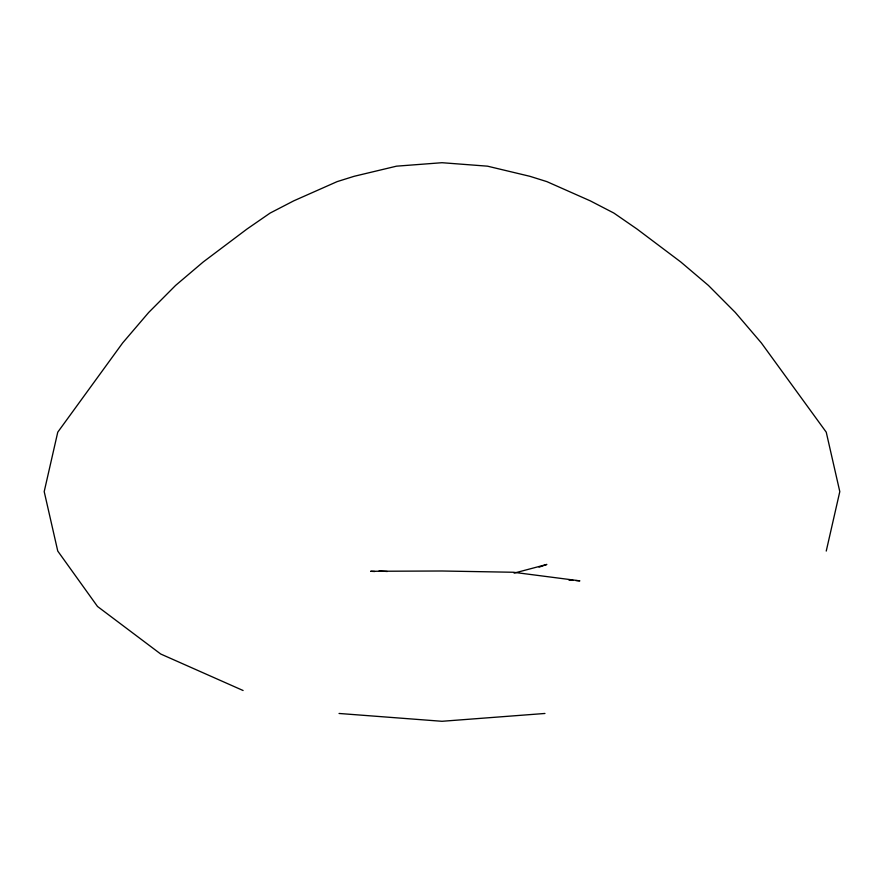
<?xml version="1.0" encoding="UTF-8"?>
<svg xmlns="http://www.w3.org/2000/svg" width="884" height="884" viewBox="0 0 884 884"><rect width="100%" height="100%" fill="white"/><g stroke="black" fill="none" stroke-linecap="round" stroke-linejoin="round"><path stroke-width="1.33" d="M826.242 551.063L839.8 491.614L826.242 432.177L761.334 342.915L735.289 312.439L708.416 285.433L680.791 261.984L636.977 229.011L613.872 213.066L590.28 200.856L546.853 181.618L529.87 176.303L487.482 166.17L442 162.711L396.518 166.17L354.13 176.303L337.147 181.618L293.72 200.856L270.128 213.066L247.023 229.011L203.209 261.984L175.584 285.433L148.711 312.439L122.666 342.915L57.758 432.177L44.2 491.614L57.758 551.063L97.494 606.457L160.711 654.016L243.1 690.514M539.074 567.163L546.853 564.434L514.09 573.119M544.953 713.465L442 721.289L339.047 713.465M374.75 571.517L370.639 571.285L442 570.998L513.361 572.257L579.871 580.854L575.782 580.556M379.092 570.92L387.291 571.495M568.964 580.081L573.053 580.368"/></g></svg>
